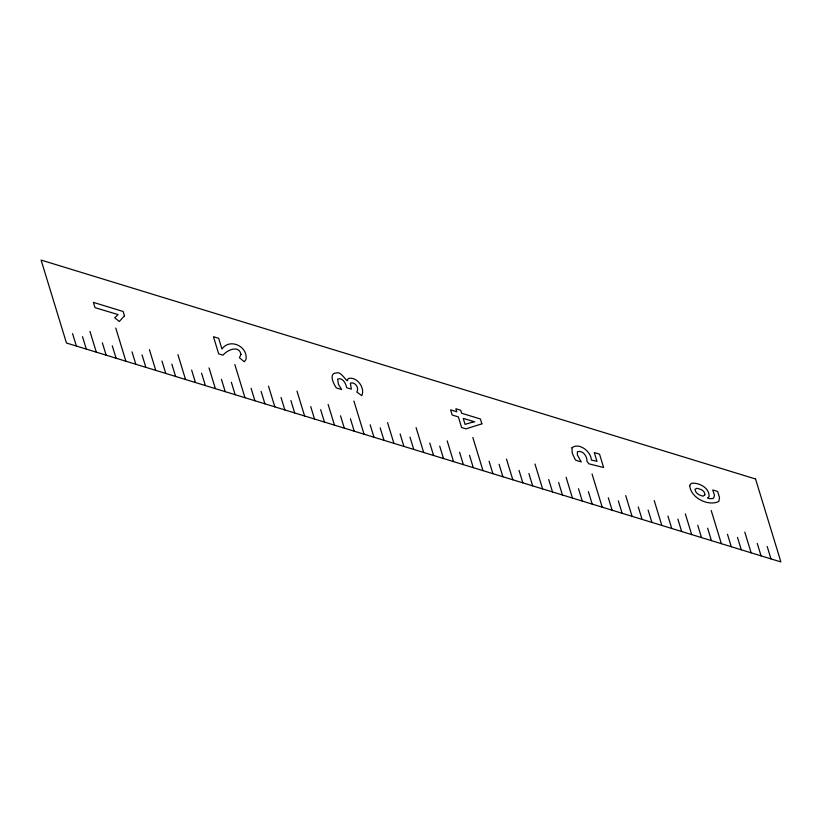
<?xml version="1.0" encoding="UTF-8"?>
<svg xmlns="http://www.w3.org/2000/svg" width="822" height="822" viewBox="0 0 822 822"><rect width="100%" height="100%" fill="white"/><g stroke="black" fill="none" stroke-linecap="round" stroke-linejoin="round"><path stroke-width="1.23" d="M767.173 546.455L770.974 558.888M757.247 543.414L761.059 555.847M744.783 532.07L751.154 552.887M737.488 537.352L741.29 549.795M727.48 534.29L731.282 546.733M711.215 510.513L721.367 543.691M707.639 528.207L711.441 540.65M697.734 525.248L701.515 537.609M685.343 513.863L691.682 534.598M677.873 519.083L681.674 531.526M667.947 516.041L671.749 528.484M654.22 500.567L661.823 525.443M648.116 510.041L651.897 522.402M638.262 506.948L642.064 519.391M625.717 495.584L632.056 516.319M618.329 500.845L622.131 513.288M608.321 497.772L612.123 510.215M592.056 473.996L602.207 507.174M588.408 491.669L592.21 504.112M578.503 488.71L582.284 501.071M566.111 477.325L572.451 498.06M558.641 482.555L562.443 494.988M548.716 479.514L552.518 491.946M534.988 464.029L542.592 488.915M528.885 473.513L532.666 485.864M519.031 470.41L522.833 482.853M506.486 459.056L512.825 479.791M499.098 464.307L502.91 476.75M489.09 461.245L492.892 473.678M472.835 437.468L482.976 470.636M469.485 455.234L473.297 467.677M459.59 452.275L463.361 464.636M447.199 440.88L453.538 461.615M439.719 446.11L443.52 458.553M429.793 443.068L433.605 455.511M416.076 427.584L423.679 452.47M409.973 437.068L413.754 449.428M400.119 433.975L403.921 446.418M387.573 422.611L393.913 443.346M380.185 427.872L383.987 440.304M370.177 424.799L373.979 437.242M353.912 401.023L364.054 434.201M350.419 418.747L354.22 431.19M340.514 415.788L344.295 428.149M328.122 404.393L334.462 425.128M320.652 409.623L324.454 422.066M310.726 406.582L314.528 419.025M296.999 391.097L304.602 415.983M290.896 400.581L294.677 412.942M281.042 397.488L284.844 409.931M268.496 386.124L274.836 406.859M261.108 391.375L264.91 403.818M251.1 388.313L254.902 400.756M234.835 364.536L244.987 397.714M231.342 382.261L235.143 394.704M221.437 379.302L225.218 391.652M209.045 367.907L215.385 388.642M201.575 373.137L205.377 385.58M191.649 370.095L195.451 382.538M177.922 354.611L185.536 379.497M171.829 364.095L175.6 376.455M161.965 361.002L165.777 373.445M149.419 349.638L155.759 370.373M142.042 354.888L145.843 367.331M132.023 351.826L135.835 364.269M115.768 328.05L125.91 361.228M112.265 345.774L116.077 358.207M102.36 342.815L106.141 355.166M89.968 331.42L96.308 352.155M82.498 336.65L86.3 349.093M72.572 333.609L76.384 346.052M689.761 485.71C690.747 498.019 708.4 506.588 718.808 501.471L719.517 497.557L717.616 491.443L712.705 489.943L714.493 495.306L713.63 498.101C712.664 499.262 704.906 498.43 708.43 497.279L709.119 496.406C709.478 488.124 699.594 482.699 692.175 483.213A10.121 5.23 37.7 0 0 689.761 485.71M350.408 383.422L351.364 389.135L346.668 387.696C345.949 383.597 342.682 377.134 337.647 379.076L338.397 384.213L341.644 389.536L336.434 387.943C333.516 384.254 328.225 372.705 336.66 372.962C341.14 370.568 348.364 384.943 347.552 379.548L348.651 378.387C357.21 376.661 365.348 387.984 361.783 395.67L356.84 392.012C359.45 388.107 355.32 381.901 350.758 383.011L350.408 383.422M240.969 354.416L239.428 357.714L244.288 361.762L245.973 359.553C248.193 346.586 230.037 337.678 221.94 349.001L218.673 338.304L213.453 336.712L218.693 353.861L223.009 355.176C227.088 350.049 239.11 344.654 240.969 354.416M571.958 447.785L572.256 453.179L574.763 458.707L575.873 460.279L581.236 461.923L577.352 454.905L577.434 451.699C582.808 450.004 587.381 456.385 586.98 461.368L588.932 463.844L603.615 467.502L599.546 454.186L594.285 452.573L596.967 461.337L591.337 460.022C591.131 451.597 579.13 442.102 571.958 447.785M704.844 494.782L703.252 496.149C699.676 495.656 695.186 493.221 694.97 489.224L697.025 488.278L701.084 489.511A4.295 2.219 37.7 0 1 704.711 493.426L704.844 494.782M124.482 315.823L119.293 321.505L114.731 317.806L118.111 314.6L95.003 307.644L93.389 302.383L123.156 311.507L124.482 315.823M481.867 423.833L465.982 428.858L461.604 427.512L458.357 416.898L452.182 415.007L450.61 409.859L456.785 411.75L455.861 408.76L460.752 410.26L461.666 413.25L480.377 418.984L481.867 423.833M471.92 422.344L465.067 424.378L463.238 418.388L474.715 421.83L471.92 422.344M755.541 478.99L41.1 260.071L66.459 343.01L780.9 561.929L755.541 478.99"/></g></svg>
